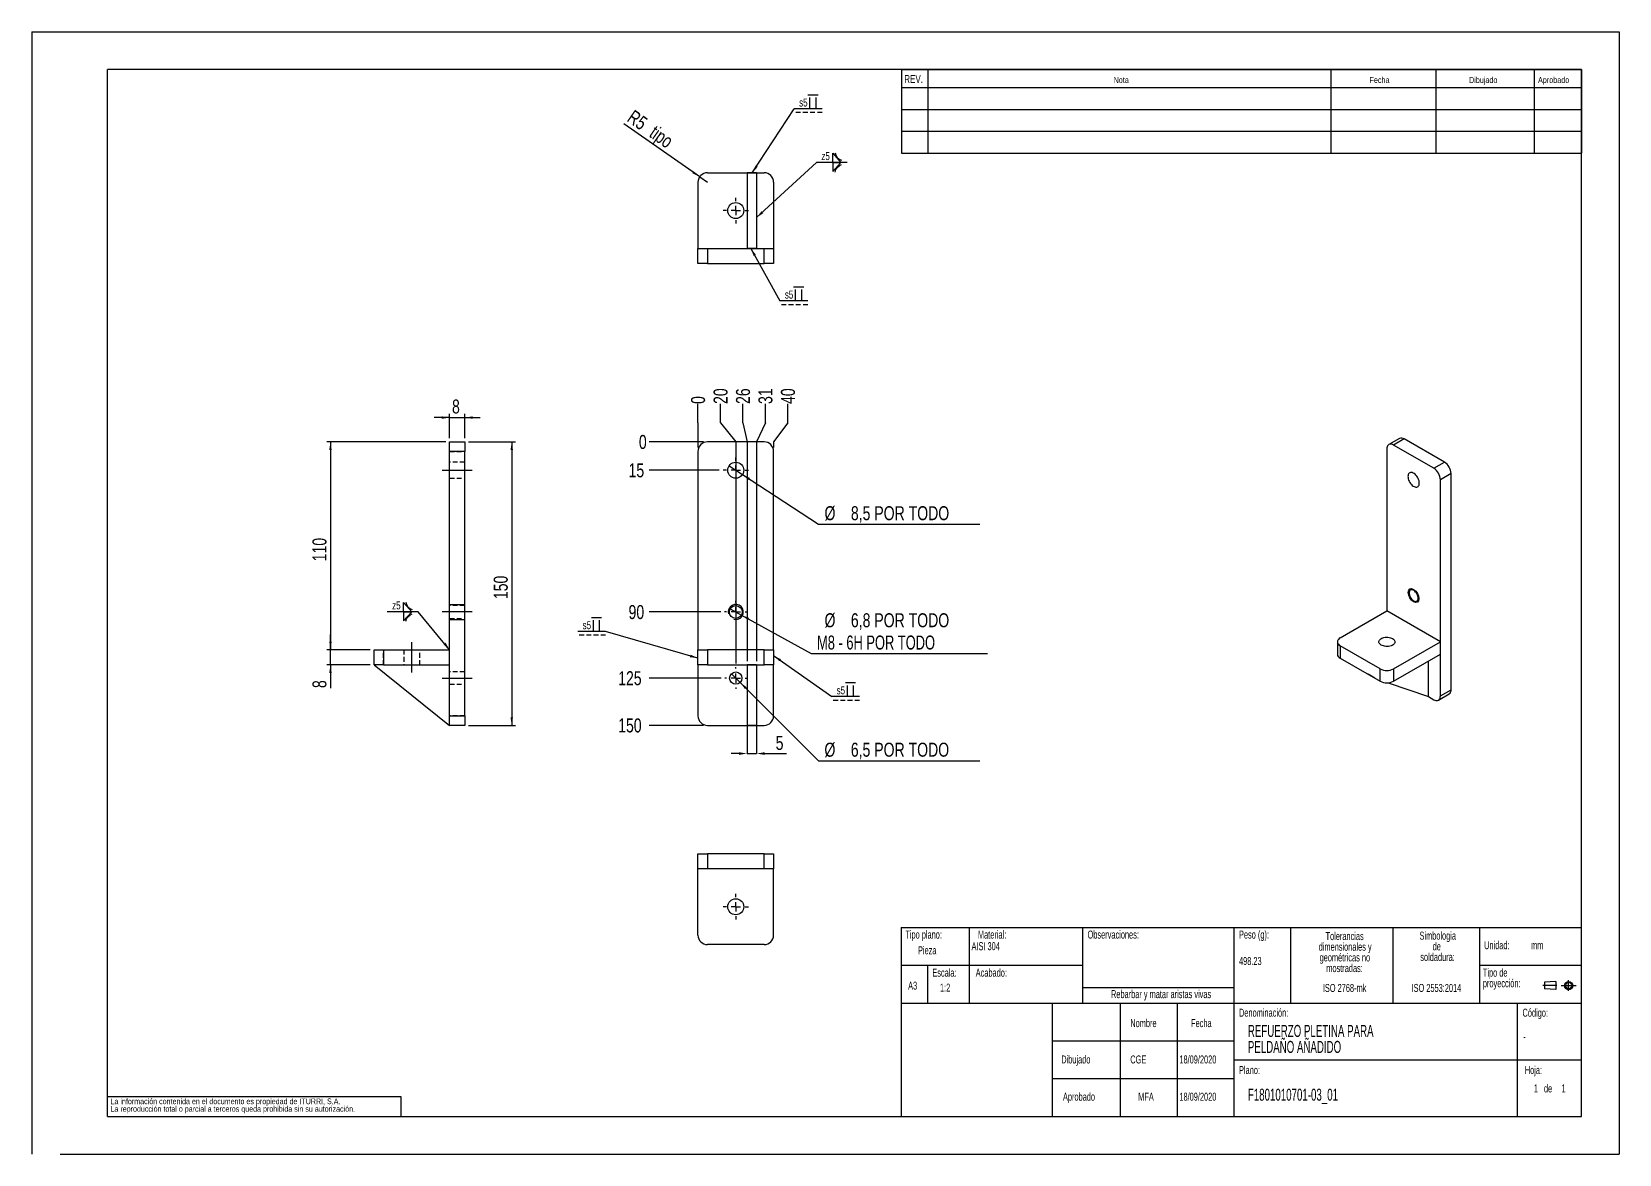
# Model space of a CAD drawing. Extents: x 0 to 2826, y 0 to 813.
# Drawn here: x 0 to 420, y 0 to 297 of the extents above; entities that cross this region are included whole.
import ezdxf

# ---------------------------------------------------------------- set-up
doc = ezdxf.new("R2010")
doc.units = 0
doc.header["$PDSIZE"] = -1
doc.linetypes.add('CENTERX2', pattern=[20.32, 12.7, -2.54, 2.54, -2.54])
doc.linetypes.add('HIDDEN', pattern=[1.905, 1.27, -0.635])
doc.layers.get('0').update_dxf_attribs({"linetype": 'CONTINUOUS'})
doc.layers.get('Defpoints').update_dxf_attribs({"linetype": 'CONTINUOUS'})
doc.layers.add('FORMATO', color=7, linetype='CONTINUOUS')
doc.layers.add('SLD-0', color=179, linetype='CONTINUOUS')
doc.styles.add('SLDTEXTSTYLE0', font='TXT', dxfattribs={"width": 0.605})
doc.styles.add('SLDTEXTSTYLE1', font='TXT', dxfattribs={"width": 0.75})
doc.styles.add('SLDTEXTSTYLE2', font='TXT', dxfattribs={"width": 0.6875})
doc.dimstyles.new('SLDDIMSTYLE0', dxfattribs={"dimtxt": 3.704167, "dimasz": 2.116667, "dimexe": 0, "dimexo": 0.0625, "dimgap": 0.926042, "dimtad": 0, "dimtih": 1, "dimtoh": 1, "dimdec": 0, "dimlfac": 2, "dimrnd": 1e-09, "dimdsep": 46, "dimtxsty": 'SLDTEXTSTYLE1', "dimblk1": 'NONE', "dimblk2": 'NONE', "dimsah": 1, "dimcen": 0.09, "dimadec": 0, "dimazin": 0, "dimtfac": 1, "dimtdec": 0, "dimtofl": 0, "dimtmove": 0, "dimatfit": 3, "dimldrblk": 'NONE', "dimfxl": 1, "dimtolj": 1, "dimtzin": 12, "dimarcsym": 0})
doc.dimstyles.new('SLDDIMSTYLE1', dxfattribs={"dimtxt": 3.704167, "dimasz": 2.116667, "dimexe": 0, "dimexo": 0.0625, "dimgap": 0.926042, "dimtad": 0, "dimtih": 1, "dimtoh": 1, "dimdec": 1, "dimlfac": 2, "dimrnd": 1e-09, "dimzin": 12, "dimdsep": 46, "dimtxsty": 'SLDTEXTSTYLE1', "dimblk1": 'NONE', "dimblk2": 'NONE', "dimsah": 1, "dimcen": 0.09, "dimadec": 0, "dimazin": 0, "dimtfac": 1, "dimtdec": 1, "dimtofl": 0, "dimtmove": 0, "dimatfit": 3, "dimldrblk": 'NONE', "dimfxl": 1, "dimtolj": 1, "dimtzin": 12, "dimarcsym": 0})
doc.dimstyles.new('SLDDIMSTYLE2', dxfattribs={"dimtxt": 3.704167, "dimasz": 2.116667, "dimexe": 0, "dimexo": 0.0625, "dimgap": 0.926042, "dimtad": 0, "dimtih": 1, "dimtoh": 1, "dimdec": 1, "dimlfac": 2, "dimrnd": 1e-09, "dimzin": 12, "dimdsep": 46, "dimtxsty": 'SLDTEXTSTYLE1', "dimblk1": 'NONE', "dimsah": 1, "dimcen": 0, "dimadec": 0, "dimazin": 0, "dimtfac": 1, "dimtdec": 1, "dimtmove": 0, "dimatfit": 3, "dimldrblk": 'NONE', "dimfxl": 1, "dimtolj": 1, "dimtzin": 12, "dimarcsym": 0})
doc.dimstyles.new('SLDDIMSTYLE3', dxfattribs={"dimtxt": 0.18, "dimasz": 2.116667, "dimexe": 0, "dimexo": 0.0625, "dimgap": 0, "dimtad": 0, "dimtih": 1, "dimtoh": 1, "dimdec": 0, "dimrnd": 1e-09, "dimzin": 0, "dimdsep": 46, "dimtxsty": 'Standard', "dimsah": 1, "dimcen": 0.09, "dimadec": 0, "dimazin": 0, "dimtfac": 2.116667, "dimtdec": 0, "dimtofl": 0, "dimtmove": 0, "dimatfit": 3, "dimfxl": 1, "dimtolj": 1, "dimtzin": 0, "dimarcsym": 0})
doc.dimstyles.new('SLDDIMSTYLE4', dxfattribs={"dimtxt": 3.704167, "dimasz": 2.116667, "dimexe": 0, "dimexo": 0.0625, "dimgap": 0.926042, "dimtad": 1, "dimdec": 1, "dimlfac": 2, "dimrnd": 1e-09, "dimzin": 12, "dimdsep": 46, "dimtxsty": 'SLDTEXTSTYLE1', "dimsah": 1, "dimcen": 0.09, "dimadec": 0, "dimazin": 0, "dimtfac": 1, "dimtdec": 1, "dimtofl": 0, "dimtmove": 0, "dimatfit": 3, "dimfxl": 1, "dimtolj": 1, "dimtzin": 12, "dimarcsym": 0})
doc.dimstyles.new('SLDDIMSTYLE5', dxfattribs={"dimtxt": 3.704167, "dimasz": 2.116667, "dimexe": 0, "dimexo": 0.0625, "dimgap": 0.926042, "dimtad": 1, "dimdec": 1, "dimlfac": 2, "dimrnd": 1e-09, "dimzin": 12, "dimdsep": 46, "dimtxsty": 'SLDTEXTSTYLE1', "dimsah": 1, "dimcen": 0.09, "dimadec": 0, "dimazin": 0, "dimtfac": 1, "dimtdec": 1, "dimtmove": 0, "dimatfit": 0, "dimfxl": 1, "dimtolj": 1, "dimtzin": 12, "dimarcsym": 0})
doc.dimstyles.new('SLDDIMSTYLE6', dxfattribs={"dimtxt": 3.704167, "dimasz": 2.116667, "dimexe": 0, "dimexo": 0.0625, "dimgap": 0.926042, "dimtad": 1, "dimdec": 1, "dimlfac": 2, "dimrnd": 1e-09, "dimzin": 12, "dimdsep": 46, "dimtxsty": 'SLDTEXTSTYLE1', "dimsah": 1, "dimcen": 0, "dimadec": 0, "dimazin": 0, "dimtfac": 1, "dimtdec": 1, "dimtofl": 0, "dimtmove": 0, "dimatfit": 3, "dimfxl": 1, "dimtolj": 1, "dimtzin": 12, "dimarcsym": 0})

# ---------------------------------------------------------------- blocks, each defined once
blk = doc.blocks.new('BLOQUE3')
at = {"color": 7, "linetype": 'CENTERX2'}
for p, q in [((397.92, 130.06), (394.8, 130.06)), ((398.88, 130.02), (402.16, 130.02)), ((400.52, 128.85), (400.52, 131.19))]:
    blk.add_line(p, q, dxfattribs=at)
at = {"color": 7, "linetype": 'Continuous'}
for p, q in [((397.68, 130.95), (395.23, 130.77)), ((395.23, 130.77), (395.23, 129.34)), ((397.68, 130.95), (397.68, 129.16)), ((397.68, 129.16), (395.23, 129.34))]:
    blk.add_line(p, q, dxfattribs=at)
for radius in [0.892, 0.713]:
    blk.add_circle((400.52, 130.02), radius, dxfattribs=at)
blk = doc.blocks.new('SW_NOTE_0')
at = {"layer": 'SLD-0', "color": 0, "attachment_point": 2, "style": 'SLDTEXTSTYLE0'}
for s, insert, char_height in [('dimensionales y', (7.54, -0.09), 2.1167), ('Tolerancias', (7.41, 2.73), 2.1167), ('geométricas no', (7.46, -2.92), 2.1167), ('mostradas:', (7.38, -5.74), 2.117)]:
    blk.add_mtext(s, dxfattribs=dict(at, insert=insert, char_height=char_height))
blk = doc.blocks.new('SW_NOTE_0_1')
at = {"layer": 'SLD-0', "color": 0, "attachment_point": 1, "style": 'SLDTEXTSTYLE0'}
for s, insert, char_height in [('Tipo de', (0, 2.73), 2.117), ('proyección:', (0, -0.09), 2.1167)]:
    blk.add_mtext(s, dxfattribs=dict(at, insert=insert, char_height=char_height))
blk = doc.blocks.new('SW_NOTE_0_2')
at = {"layer": 'SLD-0', "color": 0, "char_height": 2.117, "attachment_point": 2, "style": 'SLDTEXTSTYLE0'}
for s, insert in [('Simbologia', (7.11, 2.73)), ('de', (6.84, -0.09)), ('soldadura:', (7.06, -2.92))]:
    blk.add_mtext(s, dxfattribs=dict(at, insert=insert))
blk = doc.blocks.new('SW_NOTE_0_3')
at = {"layer": 'SLD-0', "color": 0, "char_height": 1.5, "attachment_point": 1, "style": 'SLDTEXTSTYLE1'}
for s, insert in [('La información contenida en el documento es propiedad de ITURRI, S.A.', (0, 1.93)), ('La reproducción total o parcial a terceros queda prohibida sin su autorización.', (0, -0.07))]:
    blk.add_mtext(s, dxfattribs=dict(at, insert=insert))
blk = doc.blocks.new('SW_NOTE_0_4')
at = {"layer": 'SLD-0', "color": 0, "char_height": 3.175, "attachment_point": 1, "style": 'SLDTEXTSTYLE0'}
for s, insert in [('REFUERZO PLETINA PARA', (0, 4.09)), ('PELDAÑO AÑADIDO', (0, -0.14))]:
    blk.add_mtext(s, dxfattribs=dict(at, insert=insert))
blk = doc.blocks.new('SW_NOTE_0_5')
at = {"layer": 'SLD-0', "color": 0, "attachment_point": 2, "style": 'SLDTEXTSTYLE0'}
for s, insert, char_height in [('dimensionales y', (7.54, -0.09), 2.1167), ('Tolerancias', (7.41, 2.73), 2.1167), ('geométricas no', (7.46, -2.92), 2.1167), ('mostradas:', (7.38, -5.74), 2.117)]:
    blk.add_mtext(s, dxfattribs=dict(at, insert=insert, char_height=char_height))
blk = doc.blocks.new('SW_NOTE_0_6')
at = {"layer": 'SLD-0', "color": 0, "attachment_point": 1, "style": 'SLDTEXTSTYLE0'}
for s, insert, char_height in [('Tipo de', (0, 2.73), 2.117), ('proyección:', (0, -0.09), 2.1167)]:
    blk.add_mtext(s, dxfattribs=dict(at, insert=insert, char_height=char_height))
blk = doc.blocks.new('SW_NOTE_0_7')
at = {"layer": 'SLD-0', "color": 0, "char_height": 2.117, "attachment_point": 2, "style": 'SLDTEXTSTYLE0'}
for s, insert in [('Simbologia', (7.11, 2.73)), ('de', (6.84, -0.09)), ('soldadura:', (7.06, -2.92))]:
    blk.add_mtext(s, dxfattribs=dict(at, insert=insert))
blk = doc.blocks.new('SW_NOTE_0_8')
at = {"layer": 'SLD-0', "color": 0, "char_height": 1.5, "attachment_point": 1, "style": 'SLDTEXTSTYLE1'}
for s, insert in [('La información contenida en el documento es propiedad de ITURRI, S.A.', (0, 1.93)), ('La reproducción total o parcial a terceros queda prohibida sin su autorización.', (0, -0.07))]:
    blk.add_mtext(s, dxfattribs=dict(at, insert=insert))
blk = doc.blocks.new('SW_NOTE_0_9')
at = {"layer": 'SLD-0', "color": 0, "char_height": 3.175, "attachment_point": 1, "style": 'SLDTEXTSTYLE0'}
for s, insert in [('REFUERZO PLETINA PARA', (0, 4.09)), ('PELDAÑO AÑADIDO', (0, -0.14))]:
    blk.add_mtext(s, dxfattribs=dict(at, insert=insert))
blk = doc.blocks.new('_D')
at = {"layer": 'FORMATO', "transparency": 16777216}
blk.add_line((177.76, 188.48), (163.37, 188.48), dxfattribs=at)
at = {"layer": 'FORMATO', "transparency": 16777216, "insert": (160.63, 190.31), "char_height": 3.7, "attachment_point": 1, "style": 'SLDTEXTSTYLE1'}
blk.add_mtext('0', dxfattribs=at)
blk = doc.blocks.new('_NONE')
blk = doc.blocks.new('_D_1')
at = {"layer": 'FORMATO', "color": 7, "transparency": 16777216}
blk.add_line((181.89, 180.98), (163.37, 180.98), dxfattribs=at)
at = {"layer": 'FORMATO', "color": 7, "transparency": 16777216, "insert": (157.89, 182.81), "char_height": 3.704, "attachment_point": 1, "style": 'SLDTEXTSTYLE1'}
blk.add_mtext('15', dxfattribs=at)
blk = doc.blocks.new('_D_2')
at = {"layer": 'FORMATO', "color": 7, "transparency": 16777216}
blk.add_line((182.31, 143.48), (163.37, 143.48), dxfattribs=at)
at = {"layer": 'FORMATO', "color": 7, "transparency": 16777216, "insert": (157.89, 145.31), "char_height": 3.704, "attachment_point": 1, "style": 'SLDTEXTSTYLE1'}
blk.add_mtext('90', dxfattribs=at)
blk = doc.blocks.new('_D_3')
at = {"layer": 'FORMATO', "color": 7, "transparency": 16777216}
blk.add_line((182.39, 125.98), (163.37, 125.98), dxfattribs=at)
at = {"layer": 'FORMATO', "color": 7, "transparency": 16777216, "insert": (155.15, 127.81), "char_height": 3.704, "attachment_point": 1, "style": 'SLDTEXTSTYLE1'}
blk.add_mtext('125', dxfattribs=at)
blk = doc.blocks.new('_D_4')
at = {"layer": 'FORMATO', "color": 7, "transparency": 16777216}
blk.add_line((177.76, 113.48), (163.37, 113.48), dxfattribs=at)
at = {"layer": 'FORMATO', "color": 7, "transparency": 16777216, "insert": (155.15, 115.31), "char_height": 3.704, "attachment_point": 1, "style": 'SLDTEXTSTYLE1'}
blk.add_mtext('150', dxfattribs=at)
blk = doc.blocks.new('_D_5')
at = {"layer": 'FORMATO', "transparency": 16777216}
for p, q in [((176.26, 193.52), (176.26, 198.52)), ((176.26, 193.52), (176.26, 188.52)), ((176.26, 188.52), (176.26, 186.98))]:
    blk.add_line(p, q, dxfattribs=at)
at = {"layer": 'FORMATO', "transparency": 16777216, "insert": (174.43, 198.52), "char_height": 3.7, "attachment_point": 1, "rotation": 90, "style": 'SLDTEXTSTYLE1'}
blk.add_mtext('0', dxfattribs=at)
blk = doc.blocks.new('_D_6')
at = {"layer": 'FORMATO', "color": 7, "transparency": 16777216}
for p, q in [((182.21, 193.52), (182.21, 198.52)), ((182.21, 193.52), (186.26, 188.52)), ((186.26, 188.52), (186.26, 129.86))]:
    blk.add_line(p, q, dxfattribs=at)
at = {"layer": 'FORMATO', "color": 7, "transparency": 16777216, "insert": (180.38, 198.52), "char_height": 3.704, "attachment_point": 1, "rotation": 90, "style": 'SLDTEXTSTYLE1'}
blk.add_mtext('20', dxfattribs=at)
blk = doc.blocks.new('_D_7')
at = {"layer": 'FORMATO', "color": 7, "transparency": 16777216}
for p, q in [((188.15, 193.52), (188.15, 198.52)), ((188.15, 193.52), (189.26, 188.52)), ((189.26, 188.52), (189.26, 130.48))]:
    blk.add_line(p, q, dxfattribs=at)
at = {"layer": 'FORMATO', "color": 7, "transparency": 16777216, "insert": (186.32, 198.52), "char_height": 3.704, "attachment_point": 1, "rotation": 90, "style": 'SLDTEXTSTYLE1'}
blk.add_mtext('26', dxfattribs=at)
blk = doc.blocks.new('_D_8')
at = {"layer": 'FORMATO', "color": 7, "transparency": 16777216}
for p, q in [((194.1, 193.52), (194.1, 198.52)), ((194.1, 193.52), (191.76, 188.52)), ((191.76, 188.52), (191.76, 130.48))]:
    blk.add_line(p, q, dxfattribs=at)
at = {"layer": 'FORMATO', "color": 7, "transparency": 16777216, "insert": (192.26, 198.52), "char_height": 3.704, "attachment_point": 1, "rotation": 90, "style": 'SLDTEXTSTYLE1'}
blk.add_mtext('31', dxfattribs=at)
blk = doc.blocks.new('_D_9')
at = {"layer": 'FORMATO', "color": 7, "transparency": 16777216}
for p, q in [((200.04, 193.52), (200.04, 198.52)), ((200.04, 193.52), (196.26, 188.52)), ((196.26, 188.52), (196.26, 186.98))]:
    blk.add_line(p, q, dxfattribs=at)
at = {"layer": 'FORMATO', "color": 7, "transparency": 16777216, "insert": (198.21, 198.52), "char_height": 3.704, "attachment_point": 1, "rotation": 90, "style": 'SLDTEXTSTYLE1'}
blk.add_mtext('40', dxfattribs=at)
blk = doc.blocks.new('_D_10')
at = {"layer": 'FORMATO', "transparency": 16777216}
for p, q in [((184.48, 182.14), (188.04, 179.82)), ((188.04, 179.82), (208.16, 166.69)), ((208.16, 166.69), (250.85, 166.69))]:
    blk.add_line(p, q, dxfattribs=at)
blk.add_solid([(188.04, 179.82), (189.64, 178.39), (189.99, 178.94)], dxfattribs=at)
at = {"layer": 'FORMATO', "transparency": 16777216, "attachment_point": 1, "style": 'SLDTEXTSTYLE1'}
for s, insert, char_height in [('%%c', (209.74, 171.47), 3.704), ('8,5 POR TODO', (216.72, 171.47), 3.7042)]:
    blk.add_mtext(s, dxfattribs=dict(at, insert=insert, char_height=char_height))
blk = doc.blocks.new('_D_11')
at = {"layer": 'FORMATO', "transparency": 16777216}
for p, q in [((184.78, 144.3), (187.75, 142.66)), ((187.75, 142.66), (206.17, 132.48)), ((206.17, 132.48), (252.84, 132.48))]:
    blk.add_line(p, q, dxfattribs=at)
blk.add_solid([(187.75, 142.66), (189.45, 141.35), (189.76, 141.92)], dxfattribs=at)
at = {"layer": 'FORMATO', "transparency": 16777216, "attachment_point": 1}
for s, insert, char_height, style in [('%%c', (209.74, 143.14), 3.704, 'SLDTEXTSTYLE1'), ('6,8 POR TODO', (216.72, 143.14), 3.7042, 'SLDTEXTSTYLE1'), ('M8 - 6H POR TODO', (207.76, 137.25), 3.7042, 'SLDTEXTSTYLE2')]:
    blk.add_mtext(s, dxfattribs=dict(at, insert=insert, char_height=char_height, style=style))
blk = doc.blocks.new('_D_12')
at = {"layer": 'FORMATO', "transparency": 16777216}
for p, q in [((185.11, 127.13), (187.41, 124.83)), ((187.41, 124.83), (208.13, 104.11)), ((208.13, 104.11), (250.83, 104.11))]:
    blk.add_line(p, q, dxfattribs=at)
blk.add_solid([(187.41, 124.83), (188.68, 123.11), (189.14, 123.57)], dxfattribs=at)
at = {"layer": 'FORMATO', "transparency": 16777216, "attachment_point": 1, "style": 'SLDTEXTSTYLE1'}
for s, insert, char_height in [('%%c', (209.72, 108.89), 3.704), ('6,5 POR TODO', (216.7, 108.89), 3.7042)]:
    blk.add_mtext(s, dxfattribs=dict(at, insert=insert, char_height=char_height))
blk = doc.blocks.new('SW_CENTERMARKSYMBOL_0')
at = {"layer": 'FORMATO', "color": 0}
for p, q in [((-2.5, 0), (-2.875, 0)), ((0, 0), (-1.25, 0)), ((0, 2.5), (0, 2.875)), ((0, 0), (0, 1.25)), ((0, 0), (0, -1.25)), ((0, 0), (1.25, 0)), ((2.5, 0), (2.875, 0)), ((0, -2.5), (0, -2.875))]:
    blk.add_line(p, q, dxfattribs=at)
blk = doc.blocks.new('SW_CENTERMARKSYMBOL_1')
at = {"layer": 'FORMATO', "color": 0}
for p, q in [((-2.5, 0), (-3.375, 0)), ((0, 0), (-1.25, 0)), ((0, 2.5), (0, 3.375)), ((0, 0), (0, 1.25)), ((0, 0), (0, -1.25)), ((0, 0), (1.25, 0)), ((2.5, 0), (3.375, 0)), ((0, -2.5), (0, -3.375))]:
    blk.add_line(p, q, dxfattribs=at)
blk = doc.blocks.new('SW_CENTERMARKSYMBOL_2')
at = {"layer": 'FORMATO', "color": 0}
for p, q in [((-2.5, 0), (-2.95, 0)), ((0, 0), (-1.25, 0)), ((0, 2.5), (0, 2.95)), ((0, 0), (0, 1.25)), ((0, 0), (0, -1.25)), ((0, 0), (1.25, 0)), ((2.5, 0), (2.95, 0)), ((0, -2.5), (0, -2.95))]:
    blk.add_line(p, q, dxfattribs=at)
blk = doc.blocks.new('SW_SYMBOL_WELD_BUSQ')
at = {"layer": 'FORMATO', "color": 0}
for p, q in [((200, 0), (200, 1100)), ((800, 0), (800, 1100))]:
    blk.add_line(p, q, dxfattribs=at)
blk = doc.blocks.new('SW_SYMBOL_WLDSI_FLT')
at = {"layer": 'FORMATO', "color": 0}
blk.add_line((0, 0), (1000, 0), dxfattribs=at)
blk = doc.blocks.new('SW_WELDSYMBOL_0')
at = {"layer": 'FORMATO', "color": 0}
blk.add_line((0, 0), (-7.37, 0), dxfattribs=at)
at = {"layer": 'FORMATO', "color": 0, "linetype": 'HIDDEN'}
blk.add_line((0, -1), (-7.37, -1), dxfattribs=at)
at = {"layer": 'FORMATO', "color": 0, "xscale": 0.0027037109375, "yscale": 0.0027037109375, "zscale": 0.0027037109375}
for name, p in [('SW_SYMBOL_WLDSI_FLT', (-3.78, 3.73)), ('SW_SYMBOL_WELD_BUSQ', (-3.78, 0.01))]:
    blk.add_blockref(name, p, dxfattribs=at)
at = {"layer": 'FORMATO', "color": 0, "insert": (-6.09, 2.73), "char_height": 2.117, "attachment_point": 1, "style": 'SLDTEXTSTYLE1'}
blk.add_mtext('s5', dxfattribs=at)
blk = doc.blocks.new('SW_WELDSYMBOL_1')
at = {"layer": 'FORMATO', "color": 0}
blk.add_line((7.37, 0), (0, 0), dxfattribs=at)
at = {"layer": 'FORMATO', "color": 0, "linetype": 'HIDDEN'}
blk.add_line((7.37, -1), (0, -1), dxfattribs=at)
at = {"layer": 'FORMATO', "color": 0, "xscale": 0.0027037109375, "yscale": 0.0027037109375, "zscale": 0.0027037109375}
for name, p in [('SW_SYMBOL_WLDSI_FLT', (3.59, 3.73)), ('SW_SYMBOL_WELD_BUSQ', (3.59, 0.01))]:
    blk.add_blockref(name, p, dxfattribs=at)
at = {"layer": 'FORMATO', "color": 0, "insert": (1.28, 2.73), "char_height": 2.117, "attachment_point": 1, "style": 'SLDTEXTSTYLE1'}
blk.add_mtext('s5', dxfattribs=at)
blk = doc.blocks.new('_D_13')
at = {"layer": 'FORMATO', "color": 7, "transparency": 16777216}
for p, q in [((115.56, 188.48), (127.99, 188.48)), ((126.99, 188.48), (126.99, 113.48)), ((115.56, 113.48), (127.99, 113.48))]:
    blk.add_line(p, q, dxfattribs=at)
for points in [[(126.99, 188.48), (126.67, 186.37), (127.32, 186.37)], [(126.99, 113.48), (127.32, 115.6), (126.67, 115.6)]]:
    blk.add_solid(points, dxfattribs=at)
at = {"layer": 'FORMATO', "color": 7, "transparency": 16777216, "insert": (122.22, 146.88), "char_height": 3.704, "attachment_point": 1, "rotation": 90, "style": 'SLDTEXTSTYLE1'}
blk.add_mtext('150', dxfattribs=at)
blk = doc.blocks.new('_D_14')
at = {"layer": 'FORMATO', "color": 7, "transparency": 16777216}
for p, q in [((109.56, 188.48), (78.03, 188.48)), ((79.03, 188.48), (79.03, 133.48)), ((89.56, 133.48), (78.03, 133.48))]:
    blk.add_line(p, q, dxfattribs=at)
for points in [[(79.03, 188.48), (78.71, 186.37), (79.36, 186.37)], [(79.03, 133.48), (79.36, 135.6), (78.71, 135.6)]]:
    blk.add_solid(points, dxfattribs=at)
at = {"layer": 'FORMATO', "color": 7, "transparency": 16777216, "insert": (74.26, 156.88), "char_height": 3.704, "attachment_point": 1, "rotation": 90, "style": 'SLDTEXTSTYLE1'}
blk.add_mtext('110', dxfattribs=at)
blk = doc.blocks.new('_D_15')
at = {"layer": 'FORMATO', "color": 7, "transparency": 16777216}
for p, q in [((79.03, 133.48), (79.03, 137.55)), ((89.56, 133.48), (78.03, 133.48)), ((79.03, 129.48), (79.03, 133.48)), ((89.56, 129.48), (78.03, 129.48)), ((79.03, 129.48), (79.03, 123.35))]:
    blk.add_line(p, q, dxfattribs=at)
for points in [[(79.03, 133.48), (79.36, 135.6), (78.71, 135.6)], [(79.03, 129.48), (78.71, 127.37), (79.36, 127.37)]]:
    blk.add_solid(points, dxfattribs=at)
at = {"layer": 'FORMATO', "color": 7, "transparency": 16777216, "insert": (74.26, 123.35), "char_height": 3.7, "attachment_point": 1, "rotation": 90, "style": 'SLDTEXTSTYLE1'}
blk.add_mtext('8', dxfattribs=at)
blk = doc.blocks.new('_D_16')
at = {"layer": 'FORMATO', "color": 7, "transparency": 16777216}
for p, q in [((110.56, 194.91), (106.49, 194.91)), ((110.56, 189.48), (110.56, 195.91)), ((110.56, 194.91), (114.56, 194.91)), ((114.56, 189.48), (114.56, 195.91)), ((114.56, 194.91), (118.63, 194.91))]:
    blk.add_line(p, q, dxfattribs=at)
for points in [[(110.56, 194.91), (108.45, 195.24), (108.45, 194.59)], [(114.56, 194.91), (116.68, 194.59), (116.68, 195.24)]]:
    blk.add_solid(points, dxfattribs=at)
at = {"layer": 'FORMATO', "color": 7, "transparency": 16777216, "insert": (111.19, 199.69), "char_height": 3.7, "attachment_point": 1, "style": 'SLDTEXTSTYLE1'}
blk.add_mtext('8', dxfattribs=at)
blk = doc.blocks.new('SW_SYMBOL_WELD_FILL')
at = {"layer": 'FORMATO', "color": 0}
for p, q in [((100, 0), (100, 900)), ((100, 900), (900, 0)), ((100, 0), (900, 0))]:
    blk.add_line(p, q, dxfattribs=at)
blk = doc.blocks.new('SW_SYMBOL_WLDSI_FCNC')
at = {"layer": 'FORMATO', "color": 0}
blk.add_arc((1275, 1068.75), 900, 188, 252, dxfattribs=at)
blk = doc.blocks.new('SW_WELDSYMBOL_2')
at = {"layer": 'FORMATO', "color": 0}
blk.add_line((0, 0), (-8.14, 0), dxfattribs=at)
at = {"layer": 'FORMATO', "color": 0, "xscale": 0.0027037109375, "yscale": 0.0027037109375, "zscale": 0.0027037109375}
for name, p in [('SW_SYMBOL_WELD_FILL', (-4.12, 0.01)), ('SW_SYMBOL_WLDSI_FCNC', (-4.26, 0.01))]:
    blk.add_blockref(name, p, dxfattribs=at)
at = {"layer": 'FORMATO', "color": 0, "extrusion": (0, 0, -1), "xscale": 0.0027037109375, "yscale": 0.0027037109375, "zscale": 0.0027037109375, "rotation": 180}
for name, p in [('SW_SYMBOL_WELD_FILL', (4.12, 0.01)), ('SW_SYMBOL_WLDSI_FCNC', (4.26, 0.01))]:
    blk.add_blockref(name, p, dxfattribs=at)
at = {"layer": 'FORMATO', "color": 0, "insert": (-6.86, 2.73), "char_height": 2.117, "attachment_point": 1, "style": 'SLDTEXTSTYLE1'}
blk.add_mtext('z5', dxfattribs=at)
blk = doc.blocks.new('SW_CENTERMARKSYMBOL_3')
at = {"layer": 'FORMATO', "color": 0}
for p, q in [((-2.5, 0), (-3.375, 0)), ((0, 0), (-1.25, 0)), ((0, 2.5), (0, 3.375)), ((0, 0), (0, 1.25)), ((0, 0), (0, -1.25)), ((0, 0), (1.25, 0)), ((2.5, 0), (3.375, 0)), ((0, -2.5), (0, -3.375))]:
    blk.add_line(p, q, dxfattribs=at)
blk = doc.blocks.new('_D_17')
at = {"layer": 'FORMATO', "color": 7, "transparency": 16777216}
for q in [(156.64, 272.65), (178.76, 257.18)]:
    blk.add_line((176.72, 258.61), q, dxfattribs=at)
blk.add_solid([(176.72, 258.61), (175.17, 260.09), (174.79, 259.56)], dxfattribs=at)
at = {"layer": 'FORMATO', "color": 7, "transparency": 16777216, "char_height": 3.704, "attachment_point": 1, "rotation": 325.0284, "style": 'SLDTEXTSTYLE1'}
for s, insert in [('R5', (159.36, 276.54)), ('tipo', (165.2, 272.46))]:
    blk.add_mtext(s, dxfattribs=dict(at, insert=insert))
blk = doc.blocks.new('SW_CENTERMARKSYMBOL_4')
at = {"layer": 'FORMATO', "color": 0}
for p, q in [((-2.5, 0), (-3.375, 0)), ((0, 0), (-1.25, 0)), ((0, 2.5), (0, 3.375)), ((0, 0), (0, 1.25)), ((0, 0), (0, -1.25)), ((0, 0), (1.25, 0)), ((2.5, 0), (3.375, 0)), ((0, -2.5), (0, -3.375))]:
    blk.add_line(p, q, dxfattribs=at)
blk = doc.blocks.new('SW_WELDSYMBOL_3')
at = {"layer": 'FORMATO', "color": 0}
blk.add_line((8.14, 0), (0, 0), dxfattribs=at)
at = {"layer": 'FORMATO', "color": 0, "xscale": 0.0027037109375, "yscale": 0.0027037109375, "zscale": 0.0027037109375}
for name, p in [('SW_SYMBOL_WELD_FILL', (4.02, 0.01)), ('SW_SYMBOL_WLDSI_FCNC', (3.89, 0.01))]:
    blk.add_blockref(name, p, dxfattribs=at)
at = {"layer": 'FORMATO', "color": 0, "extrusion": (0, 0, -1), "xscale": 0.0027037109375, "yscale": 0.0027037109375, "zscale": 0.0027037109375, "rotation": 180}
for name, p in [('SW_SYMBOL_WELD_FILL', (-4.02, 0.01)), ('SW_SYMBOL_WLDSI_FCNC', (-3.89, 0.01))]:
    blk.add_blockref(name, p, dxfattribs=at)
at = {"layer": 'FORMATO', "color": 0, "insert": (1.28, 2.73), "char_height": 2.117, "attachment_point": 1, "style": 'SLDTEXTSTYLE1'}
blk.add_mtext('z5', dxfattribs=at)
blk = doc.blocks.new('SW_WELDSYMBOL_4')
at = {"layer": 'FORMATO', "color": 0}
blk.add_line((7.37, 0), (0, 0), dxfattribs=at)
at = {"layer": 'FORMATO', "color": 0, "linetype": 'HIDDEN'}
blk.add_line((7.37, -1), (0, -1), dxfattribs=at)
at = {"layer": 'FORMATO', "color": 0, "xscale": 0.0027037109375, "yscale": 0.0027037109375, "zscale": 0.0027037109375}
for name, p in [('SW_SYMBOL_WLDSI_FLT', (3.59, 3.73)), ('SW_SYMBOL_WELD_BUSQ', (3.59, 0.01))]:
    blk.add_blockref(name, p, dxfattribs=at)
at = {"layer": 'FORMATO', "color": 0, "insert": (1.28, 2.73), "char_height": 2.117, "attachment_point": 1, "style": 'SLDTEXTSTYLE1'}
blk.add_mtext('s5', dxfattribs=at)
blk = doc.blocks.new('SW_WELDSYMBOL_5')
at = {"layer": 'FORMATO', "color": 0}
blk.add_line((7.37, 0), (0, 0), dxfattribs=at)
at = {"layer": 'FORMATO', "color": 0, "linetype": 'HIDDEN'}
blk.add_line((7.37, -1), (0, -1), dxfattribs=at)
at = {"layer": 'FORMATO', "color": 0, "xscale": 0.0027037109375, "yscale": 0.0027037109375, "zscale": 0.0027037109375}
for name, p in [('SW_SYMBOL_WLDSI_FLT', (3.59, 3.73)), ('SW_SYMBOL_WELD_BUSQ', (3.59, 0.01))]:
    blk.add_blockref(name, p, dxfattribs=at)
at = {"layer": 'FORMATO', "color": 0, "insert": (1.28, 2.73), "char_height": 2.117, "attachment_point": 1, "style": 'SLDTEXTSTYLE1'}
blk.add_mtext('s5', dxfattribs=at)
blk = doc.blocks.new('*D46')
at = {"layer": 'Defpoints', "color": 0, "transparency": 16777216}
for p in [(189.26, 129.48), (191.76, 129.48), (191.76, 106.02)]:
    blk.add_point(p, dxfattribs=at)
at = {"layer": 'FORMATO', "color": 0, "lineweight": -2, "transparency": 16777216}
for p, q in [((189.26, 129.42), (189.26, 106.02)), ((191.76, 129.42), (191.76, 106.02)), ((187.15, 106.02), (185.03, 106.02)), ((189.26, 106.02), (191.76, 106.02)), ((193.88, 106.02), (199.7, 106.02))]:
    blk.add_line(p, q, dxfattribs=at)
at = {"layer": 'FORMATO', "color": 0, "transparency": 16777216}
for points in [[(187.15, 106.37), (187.15, 105.67), (189.26, 106.02)], [(193.88, 106.37), (193.88, 105.67), (191.76, 106.02)]]:
    blk.add_solid(points, dxfattribs=at)
at = {"layer": 'FORMATO', "color": 0, "transparency": 16777216, "insert": (197.85, 108.8), "char_height": 3.704, "attachment_point": 5, "style": 'SLDTEXTSTYLE1'}
blk.add_mtext('\\A1;5', dxfattribs=at)

msp = doc.modelspace()

# ---------------------------------------------------------------- linework, layer by layer
at = {"color": 7, "linetype": 'Continuous'}
for p, q in [((0, 297), (420, 297)), ((0, 297), (0, -0.001)), ((420, 297), (420, 0)), ((410, 287), (20, 287)), ((20, 10), (20, 287)), ((410, 10), (410, 287)), ((176.264, 257.182), (176.264, 239.682)), ((178.764, 259.682), (193.764, 259.682)), ((191.764, 259.682), (189.264, 259.682)), ((189.264, 259.682), (189.264, 239.682)), ((191.764, 259.682), (191.764, 239.682)), ((196.264, 257.182), (196.264, 239.682)), ((176.264, 235.682), (176.264, 239.682)), ((176.264, 239.682), (178.764, 239.682)), ((178.764, 239.682), (178.764, 235.682)), ((178.764, 239.682), (193.764, 239.682)), ((191.764, 239.682), (189.264, 239.682)), ((193.764, 235.682), (193.764, 239.682)), ((193.764, 239.682), (196.264, 239.682)), ((196.264, 239.682), (196.264, 235.682)), ((178.764, 235.682), (176.264, 235.682)), ((178.764, 235.682), (193.764, 235.682)), ((196.264, 235.682), (193.764, 235.682)), ((361.877, 189.389), (359.048, 187.756)), ((363.127, 189.265), (360.298, 187.632)), ((373.733, 183.142), (363.127, 189.265)), ((110.563, 188.482), (114.563, 188.482)), ((110.563, 185.982), (110.563, 188.482)), ((114.563, 185.982), (110.563, 185.982)), ((110.563, 115.982), (110.563, 185.982)), ((114.563, 188.482), (114.563, 185.982)), ((114.563, 115.982), (114.563, 185.982)), ((176.264, 185.982), (176.264, 133.482)), ((193.764, 188.482), (178.764, 188.482)), ((196.264, 133.482), (196.264, 185.982)), ((358.531, 186.611), (358.531, 143.743)), ((370.905, 181.509), (360.298, 187.632)), ((370.905, 181.509), (373.733, 183.142)), ((375.501, 180.08), (372.673, 178.447)), ((372.673, 121.289), (372.673, 178.447)), ((375.501, 122.922), (375.501, 180.08)), ((110.563, 145.482), (114.563, 145.482)), ((346.156, 136.599), (358.531, 143.743)), ((372.673, 135.579), (358.531, 143.743)), ((110.563, 141.482), (114.563, 141.482)), ((345.424, 135.579), (345.424, 132.313)), ((356.763, 128.435), (346.156, 134.558)), ((346.156, 134.558), (346.156, 131.292)), ((360.298, 128.435), (372.673, 135.579)), ((372.673, 132.313), (372.673, 135.579)), ((90.563, 129.482), (90.563, 133.482)), ((90.563, 133.482), (93.063, 133.482)), ((93.063, 133.482), (93.063, 129.482)), ((93.063, 133.482), (110.563, 133.482)), ((110.563, 129.482), (110.563, 133.482)), ((176.264, 129.482), (176.264, 133.482)), ((176.264, 133.482), (178.764, 133.482)), ((178.764, 133.482), (178.764, 129.482)), ((193.764, 133.482), (178.764, 133.482)), ((193.764, 129.482), (193.764, 133.482)), ((193.764, 133.482), (196.264, 133.482)), ((196.264, 133.482), (196.264, 129.482)), ((346.156, 131.292), (356.763, 125.169)), ((360.298, 125.169), (372.673, 132.313)), ((369.491, 121.085), (369.491, 130.476)), ((93.063, 129.482), (90.563, 129.482)), ((90.563, 129.482), (110.563, 113.482)), ((93.063, 129.482), (110.563, 129.482)), ((176.264, 129.482), (176.264, 115.982)), ((178.764, 129.482), (176.264, 129.482)), ((178.764, 129.482), (193.764, 129.482)), ((191.764, 129.482), (189.264, 129.482)), ((189.264, 129.482), (189.264, 113.482)), ((191.764, 129.482), (191.764, 113.482)), ((196.264, 129.482), (193.764, 129.482)), ((196.264, 115.982), (196.264, 129.482)), ((355.349, 125.985), (353.581, 127.006)), ((356.763, 125.169), (356.763, 128.435)), ((360.298, 128.435), (360.298, 125.169)), ((358.883, 124.761), (369.491, 121.085)), ((372.673, 121.289), (375.501, 122.922)), ((369.491, 121.085), (370.905, 120.268)), ((372.155, 120.145), (374.983, 121.778)), ((110.563, 115.982), (114.563, 115.982)), ((110.563, 113.482), (110.563, 115.982)), ((114.563, 113.482), (110.563, 113.482)), ((114.563, 115.982), (114.563, 113.482)), ((178.764, 113.482), (193.764, 113.482)), ((191.764, 113.482), (189.264, 113.482)), ((176.264, 75.484), (176.264, 79.484)), ((176.264, 79.484), (178.764, 79.484)), ((178.764, 79.484), (178.764, 75.484)), ((193.764, 79.484), (178.764, 79.484)), ((193.764, 75.484), (193.764, 79.484)), ((193.764, 79.484), (196.264, 79.484)), ((196.264, 79.484), (196.264, 75.484)), ((178.764, 75.484), (176.264, 75.484)), ((176.264, 57.984), (176.264, 75.484)), ((193.764, 75.484), (178.764, 75.484)), ((196.264, 75.484), (193.764, 75.484)), ((196.264, 57.984), (196.264, 75.484)), ((230, 60), (410, 60)), ((230, 60), (230, 10)), ((193.764, 55.484), (178.764, 55.484)), ((20, 10), (410, 10)), ((7.531, 0), (420, 0))]:
    msp.add_line(p, q, dxfattribs=at)
at = {"color": 7, "linetype": 'HIDDEN'}
for p, q in [((110.563, 185.982), (114.563, 185.982)), ((114.563, 183.107), (110.563, 183.107)), ((110.563, 178.857), (114.563, 178.857)), ((114.563, 145.182), (110.563, 145.182)), ((110.563, 141.782), (114.563, 141.782)), ((93.063, 129.482), (93.063, 133.482)), ((98.438, 133.482), (98.438, 129.482)), ((102.688, 129.482), (102.688, 133.482)), ((114.563, 127.607), (110.563, 127.607)), ((110.563, 124.357), (114.563, 124.357)), ((114.563, 115.982), (110.563, 115.982))]:
    msp.add_line(p, q, dxfattribs=at)
at = {"color": 7, "linetype": 'Continuous', "flags": 128}
for points in [[(360.298, 187.632), (360.022, 187.767), (359.752, 187.848), (359.496, 187.873), (359.259, 187.842), (359.048, 187.756), (358.868, 187.616), (358.723, 187.427), (358.617, 187.192), (358.552, 186.918), (358.531, 186.611)], [(367.104, 177.579), (367.084, 177.877), (367.023, 178.189), (366.923, 178.509), (366.787, 178.828), (366.619, 179.136), (366.423, 179.425), (366.205, 179.687), (365.97, 179.916), (365.726, 180.104), (365.478, 180.247), (365.233, 180.342), (364.998, 180.384), (364.78, 180.374), (364.584, 180.311), (364.416, 180.197), (364.28, 180.035), (364.18, 179.83), (364.119, 179.588), (364.099, 179.314), (364.119, 179.017), (364.18, 178.704), (364.28, 178.384), (364.416, 178.065), (364.584, 177.757), (364.78, 177.468), (364.998, 177.206), (365.233, 176.977), (365.478, 176.789), (365.726, 176.646), (365.97, 176.552), (366.205, 176.509), (366.423, 176.519), (366.619, 176.582), (366.787, 176.696), (366.923, 176.858), (367.023, 177.063), (367.084, 177.305), (367.104, 177.579)], [(365.602, 146.193), (365.06, 146.63), (364.602, 147.249), (364.295, 147.956), (364.187, 148.643), (364.295, 149.205), (364.602, 149.558), (365.06, 149.647), (365.602, 149.459), (366.143, 149.023), (366.602, 148.404), (366.908, 147.697), (367.016, 147.01), (366.908, 146.447), (366.602, 146.094), (366.143, 146.005), (365.602, 146.193)], [(366.804, 147.132), (366.783, 147.399), (366.722, 147.681), (366.624, 147.967), (366.49, 148.249), (366.326, 148.516), (366.137, 148.76), (365.931, 148.971), (365.713, 149.144), (365.491, 149.272), (365.273, 149.351), (365.066, 149.378), (364.877, 149.352), (364.713, 149.274), (364.58, 149.147), (364.481, 148.975), (364.42, 148.763), (364.4, 148.52), (364.42, 148.253), (364.481, 147.972), (364.58, 147.685), (364.713, 147.404), (364.877, 147.137), (365.066, 146.893), (365.273, 146.681), (365.491, 146.508), (365.713, 146.38), (365.931, 146.301), (366.137, 146.274), (366.326, 146.3), (366.49, 146.378), (366.624, 146.505), (366.722, 146.678), (366.783, 146.889), (366.804, 147.132)], [(346.156, 136.599), (345.901, 136.427), (345.696, 136.234), (345.546, 136.025), (345.455, 135.805), (345.424, 135.579), (345.455, 135.353), (345.546, 135.133), (345.696, 134.924), (345.901, 134.73), (346.156, 134.558)], [(360.033, 136.446), (360.26, 136.292), (360.44, 136.118), (360.567, 135.929), (360.639, 135.731), (360.654, 135.528), (360.61, 135.327), (360.51, 135.133), (360.356, 134.951), (360.152, 134.786), (359.904, 134.643), (359.618, 134.525), (359.303, 134.436), (358.967, 134.378), (358.618, 134.353), (358.268, 134.361), (357.924, 134.403), (357.597, 134.477), (357.296, 134.58), (357.028, 134.711), (356.801, 134.866), (356.621, 135.04), (356.494, 135.229), (356.422, 135.427), (356.407, 135.629), (356.451, 135.831), (356.551, 136.025), (356.705, 136.207), (356.909, 136.372), (357.157, 136.515), (357.443, 136.633), (357.758, 136.722), (358.094, 136.779), (358.443, 136.804), (358.793, 136.796), (359.137, 136.755), (359.464, 136.681), (359.765, 136.577), (360.033, 136.446)], [(370.905, 120.268), (371.181, 120.134), (371.451, 120.053), (371.707, 120.028), (371.944, 120.059), (372.155, 120.145), (372.335, 120.284), (372.48, 120.474), (372.586, 120.708), (372.651, 120.983), (372.673, 121.289)]]:
    msp.add_lwpolyline(points, dxfattribs=at)
at = {"color": 7, "linetype": 'Continuous'}
for centre, radius in [((186.264, 249.682), 2.125), ((186.264, 180.982), 2.125), ((186.264, 143.482), 1.7), ((186.264, 125.982), 1.625), ((186.264, 65.484), 2.125)]:
    msp.add_circle(centre, radius, dxfattribs=at)
for centre, radius, start, end in [((178.764, 257.182), 2.5, 90, 180), ((193.764, 257.182), 2.5, 0, 90), ((362.392, 188.221), 1.277, 54.87522, 113.81437), ((178.764, 185.982), 2.5, 90, 180), ((193.764, 185.982), 2.5, 0, 90), ((368.862, 178.288), 3.814, 2.38689, 57.61309), ((371.69, 179.921), 3.814, 2.38689, 57.61309), ((186.264, 143.482), 2, 255, 195), ((346.664, 132.43), 1.246, 185.39446, 245.92564), ((358.531, 131.815), 3.814, 242.39104, 297.60895), ((358.531, 128.549), 3.814, 242.39104, 297.60895), ((374.275, 122.787), 1.233, 305.02877, 6.28345), ((178.764, 115.982), 2.5, 180, 270), ((193.764, 115.982), 2.5, 270, 0), ((178.764, 57.984), 2.5, 180, 270), ((193.764, 57.984), 2.5, 270, 0)]:
    msp.add_arc(centre, radius, start, end, dxfattribs=at)
at = {"layer": 'FORMATO'}
for p, q in [((230.091, 287), (410, 287)), ((230.091, 287), (230.091, 264.866)), ((237.034, 287), (237.034, 264.866)), ((343.657, 287), (343.657, 264.866)), ((371.462, 287), (371.462, 264.866)), ((397.513, 287), (397.513, 264.866)), ((410, 287), (410, 264.866)), ((230.091, 282.266), (410, 282.266)), ((230.091, 276.466), (410, 276.466)), ((230.091, 270.666), (410, 270.666)), ((230.091, 264.866), (410, 264.866))]:
    msp.add_line(p, q, dxfattribs=at)
at = {"layer": 'FORMATO', "color": 7, "linetype": 'CENTERX2'}
for p, q in [((108.563, 180.982), (116.563, 180.982)), ((116.563, 143.482), (108.563, 143.482)), ((100.563, 127.482), (100.563, 135.482)), ((108.563, 125.982), (116.563, 125.982))]:
    msp.add_line(p, q, dxfattribs=at)
at = {"layer": 'SLD-0'}
for p, q in [((248, 60), (248, 40)), ((278, 60), (278, 40)), ((318, 60), (318, 40)), ((333, 60), (333, 40)), ((360.082, 60), (360.082, 40)), ((383, 60), (383, 40)), ((230, 50), (248, 50)), ((237, 50), (237, 40)), ((248, 50), (278, 50)), ((383, 50), (410, 50)), ((278, 44.158), (318, 44.158)), ((230, 40), (410, 40)), ((270, 40), (270, 10)), ((288, 40), (288, 10)), ((303, 40), (303, 10)), ((318, 40), (318, 10)), ((393, 40), (393, 10)), ((270, 30), (318, 30)), ((318, 25), (393, 25)), ((393, 25), (410, 25)), ((270, 20), (318, 20)), ((20.002, 15.245), (97.629, 15.245)), ((97.629, 15.245), (97.629, 10))]:
    msp.add_line(p, q, dxfattribs=at)

# ---------------------------------------------------------------- block references
at = {"color": 7, "linetype": 'Continuous', "xscale": 1.2, "yscale": 1.2, "zscale": 1.2}
msp.add_blockref('BLOQUE3', (-74.011, -111.408), dxfattribs=at)
msp.add_blockref('BLOQUE3', (-74.011, -111.408), dxfattribs=at)
at = {"layer": 'FORMATO', "color": 7}
for name, p in [('SW_WELDSYMBOL_4', (201.742, 276.6)), ('SW_WELDSYMBOL_3', (207.633, 262.425)), ('SW_CENTERMARKSYMBOL_4', (186.264, 249.682)), ('SW_WELDSYMBOL_5', (197.958, 225.778)), ('SW_CENTERMARKSYMBOL_1', (186.264, 180.982)), ('SW_WELDSYMBOL_2', (102.212, 143.544)), ('SW_CENTERMARKSYMBOL_2', (186.264, 143.482)), ('SW_WELDSYMBOL_0', (151.83, 138.31)), ('SW_CENTERMARKSYMBOL_0', (186.264, 125.982)), ('SW_WELDSYMBOL_1', (211.659, 121.074)), ('SW_CENTERMARKSYMBOL_3', (186.264, 65.484))]:
    msp.add_blockref(name, p, dxfattribs=at)
at = {"layer": 'SLD-0'}
for name, p in [('SW_NOTE_0', (339.945, 56.056)), ('SW_NOTE_0_5', (339.945, 56.056)), ('SW_NOTE_0_2', (364.873, 56.166)), ('SW_NOTE_0_7', (364.873, 56.166)), ('SW_NOTE_0_1', (383.914, 46.391)), ('SW_NOTE_0_6', (383.914, 46.391)), ('SW_NOTE_0_4', (321.739, 30.125)), ('SW_NOTE_0_9', (321.739, 30.125)), ('SW_NOTE_0_3', (20.838, 12.819)), ('SW_NOTE_0_8', (20.838, 12.819))]:
    msp.add_blockref(name, p, dxfattribs=at)

# ---------------------------------------------------------------- texts
at = {"layer": 'FORMATO', "attachment_point": 1, "style": 'SLDTEXTSTYLE1'}
for s, insert, char_height in [('REV.', (230.836, 285.552), 2.1167), ('Nota', (286.224, 285.026), 1.5875), ('Fecha', (353.926, 285.026), 1.5875), ('Dibujado', (380.261, 285.026), 1.5875), ('Aprobado', (398.51, 285.026), 1.5875)]:
    msp.add_mtext(s, dxfattribs=dict(at, insert=insert, char_height=char_height))
at = {"layer": 'SLD-0', "style": 'SLDTEXTSTYLE0'}
for s, insert, char_height, attachment_point in [('Tipo plano:', (231.129, 59.181), 2.11667, 1), ('Tipo plano:', (231.129, 59.181), 2.11667, 1), ('Material:', (250.33, 59.181), 2.1167, 1), ('Material:', (250.33, 59.181), 2.1167, 1), ('Observaciones:', (279.339, 59.181), 2.11667, 1), ('Observaciones:', (279.339, 59.181), 2.11667, 1), ('Peso (g):', (319.403, 59.181), 2.1167, 1), ('Peso (g):', (319.403, 59.181), 2.1167, 1), ('Pieza', (234.473, 55.019), 2.1167, 1), ('Pieza', (234.473, 55.019), 2.1167, 1), ('AISI 304', (248.635, 56.106), 2.1167, 1), ('AISI 304', (248.635, 56.106), 2.1167, 1), ('Unidad:', (384.246, 56.371), 2.1167, 1), ('Unidad:', (384.246, 56.371), 2.1167, 1), ('mm', (396.662, 56.371), 2.1167, 1), ('mm', (396.662, 56.371), 2.1167, 1), ('498.23', (319.403, 52.181), 2.1167, 1), ('498.23', (319.403, 52.181), 2.1167, 1), ('Escala:', (238.263, 49.101), 2.1167, 1), ('Escala:', (238.263, 49.101), 2.1167, 1), ('Acabado:', (249.738, 49.101), 2.1167, 1), ('Acabado:', (249.738, 49.101), 2.1167, 1), ('A3', (231.859, 45.674), 2.1167, 1), ('A3', (231.859, 45.674), 2.1167, 1), ('1:2', (240.29, 45.135), 2.1167, 1), ('1:2', (240.29, 45.135), 2.1167, 1), ('Rebarbar y matar aristas vivas', (298.785, 43.424), 2.11667, 2), ('Rebarbar y matar aristas vivas', (298.785, 43.424), 2.11667, 2), ('ISO 2768-mk', (347.337, 45.06), 2.11667, 2), ('ISO 2768-mk', (347.337, 45.06), 2.11667, 2), ('ISO 2553:2014', (371.625, 45.06), 2.11667, 2), ('ISO 2553:2014', (371.625, 45.06), 2.11667, 2), ('Denominación:', (319.403, 38.514), 2.11667, 1), ('Denominación:', (319.403, 38.514), 2.11667, 1), ('Código:', (394.398, 38.514), 2.1167, 1), ('Código:', (394.398, 38.514), 2.1167, 1), ('Nombre', (290.638, 35.755), 2.1167, 1), ('Nombre', (290.638, 35.755), 2.1167, 1), ('Fecha', (306.708, 35.755), 2.1167, 1), ('Fecha', (306.708, 35.755), 2.1167, 1), ('-', (394.586, 32.193), 2.117, 1), ('-', (394.586, 32.193), 2.117, 1), ('Dibujado', (272.373, 26.14), 2.1167, 1), ('Dibujado', (272.373, 26.14), 2.1167, 1), ('CGE', (290.638, 26.14), 2.1167, 1), ('18/09/2020', (303.629, 26.14), 2.1167, 1), ('Plano:', (319.403, 23.338), 2.1167, 1), ('Plano:', (319.403, 23.338), 2.1167, 1), ('Hoja:', (395.014, 23.338), 2.1167, 1), ('Hoja:', (395.014, 23.338), 2.1167, 1), ('F1801010701-03_01', (321.739, 17.347), 3.175, 1), ('F1801010701-03_01', (321.739, 17.347), 3.175, 1), ('1', (397.413, 18.475), 2.117, 1), ('1', (397.413, 18.475), 2.117, 1), ('1', (397.413, 18.475), 2.117, 1), ('1', (397.413, 18.475), 2.117, 1), ('de', (400.078, 18.475), 2.1167, 1), ('de', (400.078, 18.475), 2.1167, 1), ('de', (400.078, 18.475), 2.1167, 1), ('de', (400.078, 18.475), 2.1167, 1), ('1', (404.731, 18.475), 2.117, 1), ('1', (404.731, 18.475), 2.117, 1), ('1', (404.731, 18.475), 2.117, 1), ('1', (404.731, 18.475), 2.117, 1), ('Aprobado', (272.825, 16.282), 2.1167, 1), ('Aprobado', (272.825, 16.282), 2.1167, 1), ('MFA', (292.735, 16.282), 2.1167, 1), ('18/09/2020', (303.629, 16.282), 2.1167, 1)]:
    msp.add_mtext(s, dxfattribs=dict(at, insert=insert, char_height=char_height, attachment_point=attachment_point))

# ---------------------------------------------------------------- dimensions: what is measured, and where the dimension line sits
at = {"layer": 'FORMATO', "color": 7}
dim = msp.add_radius_dim(center=(178.764, 257.182), mpoint=(176.715, 258.615), text='<> tipo', dimstyle='SLDDIMSTYLE6', dxfattribs=at)
dim.commit()
dim.dimension.update_dxf_attribs({"geometry": '_D_17', "text_midpoint": (163.163, 268.094), "dimtype": 164})
for feature_location, offset, dtype, origin, picture, middle in [((186.264, 128.857), (-4.056, 69.661), 1, (176.264, 185.982), '_D_6', (182.208, 201.256)), ((189.264, 129.482), (-1.111, 69.036), 1, (176.264, 185.982), '_D_7', (188.153, 201.256)), ((191.764, 129.482), (2.333, 69.036), 1, (176.264, 185.982), '_D_8', (194.097, 201.256)), ((196.264, 185.982), (3.777, 12.536), 1, (176.264, 185.982), '_D_9', (200.041, 201.256)), ((183.389, 125.982), (-20.023, 0), 0, (178.764, 188.482), '_D_3', (159.26, 125.982)), ((178.764, 113.482), (-15.398, 0), 0, (178.764, 188.482), '_D_4', (159.26, 113.482)), ((182.889, 180.982), (-19.523, 0), 0, (178.764, 188.482), '_D_1', (160.629, 180.982)), ((183.314, 143.482), (-19.948, 0), 0, (178.764, 188.482), '_D_2', (160.629, 143.482))]:
    dim = msp.add_ordinate_dim(feature_location=feature_location, offset=offset, dtype=dtype, origin=origin, dimstyle='SLDDIMSTYLE1', dxfattribs=at)
    dim.commit()
    dim.dimension.update_dxf_attribs({"geometry": picture, "text_midpoint": middle})
dim = msp.add_linear_dim(base=(114.563, 194.911), p1=(110.563, 188.482), p2=(114.563, 188.482), dimstyle='SLDDIMSTYLE5', dxfattribs=at)
dim.commit()
dim.dimension.update_dxf_attribs({"geometry": '_D_16', "text_midpoint": (112.563, 194.911), "dimtype": 160})
at = {"layer": 'FORMATO'}
for feature_location, offset, dtype, origin, picture, middle in [((176.263989287, 185.98214977), (0, 12.536493318), 1, (176.263989287, 185.98214977), '_D_5', (176.263989287, 199.88712685)), ((178.763989287, 188.48214977), (-15.398096209, 0), 0, (178.763989287, 188.48214977), '_D', (161.997409317, 188.48214977))]:
    dim = msp.add_ordinate_dim(feature_location=feature_location, offset=offset, dtype=dtype, origin=origin, dimstyle='SLDDIMSTYLE0', dxfattribs=at)
    dim.commit()
    dim.dimension.update_dxf_attribs({"geometry": picture, "text_midpoint": middle})
at = {"layer": 'FORMATO', "color": 7}
for base, p1, p2, dimstyle, picture, middle in [((79.031, 133.482), (110.563, 188.482), (90.563, 133.482), 'SLDDIMSTYLE4', '_D_14', (79.031, 160.982)), ((126.994, 113.482), (114.563, 188.482), (114.563, 113.482), 'SLDDIMSTYLE4', '_D_13', (126.994, 150.982)), ((79.031, 133.482), (90.563, 129.482), (90.563, 133.482), 'SLDDIMSTYLE5', '_D_15', (79.031, 124.717))]:
    dim = msp.add_linear_dim(base=base, p1=p1, p2=p2, angle=90, dimstyle=dimstyle, dxfattribs=at)
    dim.commit()
    dim.dimension.update_dxf_attribs({"geometry": picture, "text_midpoint": middle, "dimtype": 160})
at = {"layer": 'FORMATO'}
for p1, p2, text, picture, middle in [((184.485, 182.144), (188.043, 179.821), '<> POR TODO\\P', '_D_10', (230.299, 169.635)), ((184.776, 144.305), (187.752, 142.66), '<> POR TODO\\PM8 - 6H POR TODO\\P', '_D_11', (230.299, 138.363)), ((185.115, 127.131), (187.413, 124.833), '<> POR TODO\\P', '_D_12', (230.276, 107.055))]:
    dim = msp.add_diameter_dim_2p(p1=p1, p2=p2, text=text, dimstyle='SLDDIMSTYLE2', dxfattribs=at)
    dim.commit()
    dim.dimension.update_dxf_attribs({"geometry": picture, "text_midpoint": middle, "dimtype": 163})
at = {"layer": 'FORMATO', "color": 7}
dim = msp.add_linear_dim(base=(191.764, 106.021), p1=(189.264, 129.482), p2=(191.764, 129.482), dimstyle='SLDDIMSTYLE5', dxfattribs=at)
dim.commit()
dim.dimension.update_dxf_attribs({"geometry": '*D46', "text_midpoint": (197.849, 108.799)})

# ---------------------------------------------------------------- leaders
for points in [[(190.625, 259.682), (201.742, 276.6)], [(191.764, 247.835), (207.633, 262.425)], [(190.253, 239.682), (197.958, 225.778)], [(110.563, 133.482), (102.212, 143.544)], [(176.264, 131.265), (151.83, 138.31)], [(196.264, 131.927), (211.659, 121.074)]]:
    msp.add_leader(points, dimstyle='SLDDIMSTYLE3', dxfattribs=at)

doc.saveas('drawing.dxf')
